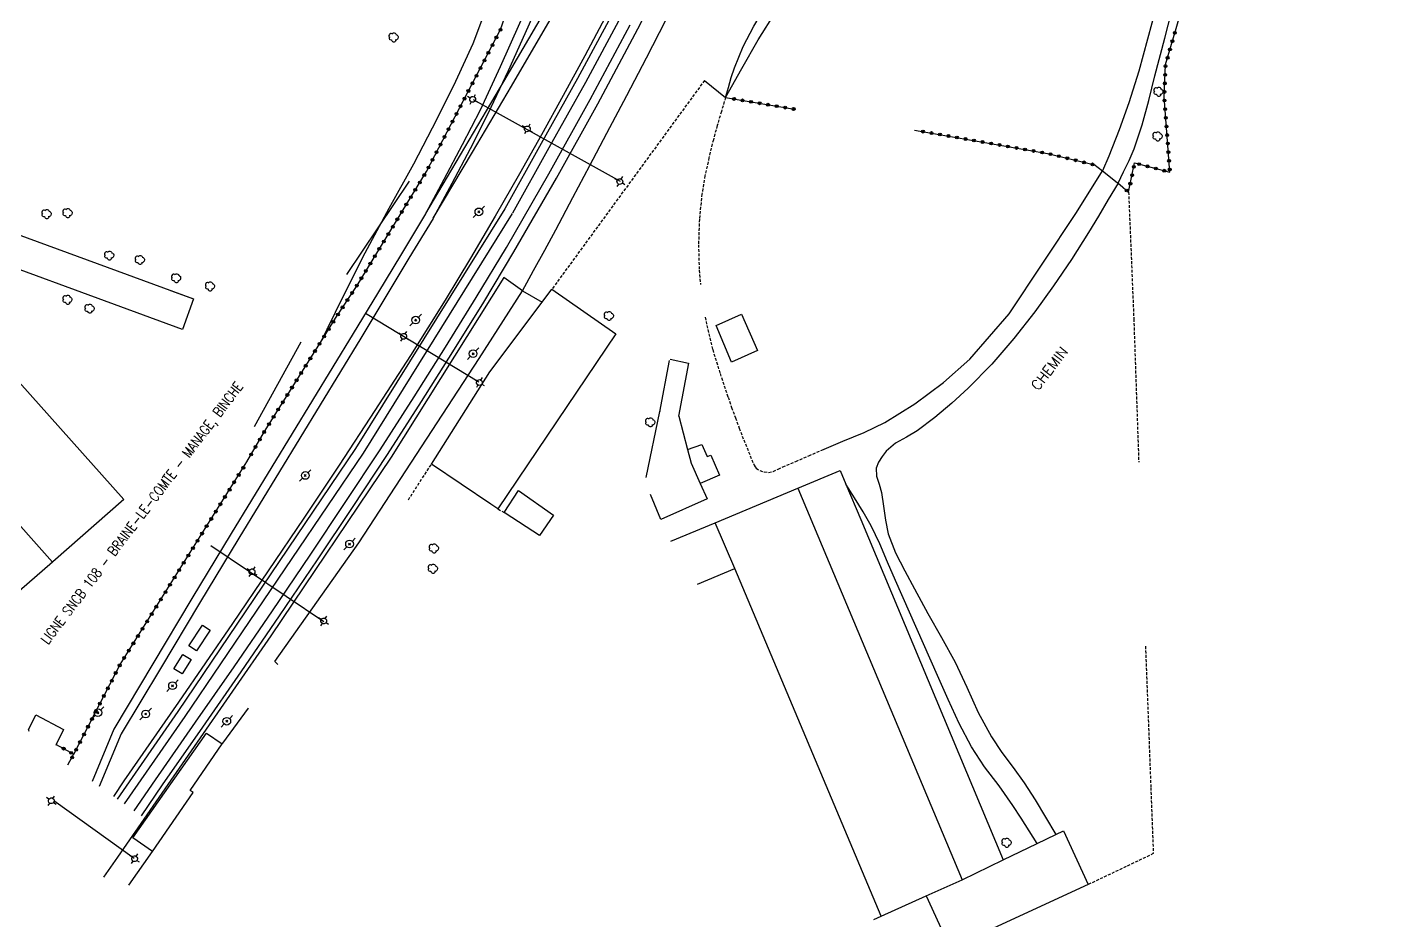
# Model space of a CAD drawing. Header units: millimetres. Extents: x 138000 to 139000, y 124000 to 125000.
# Drawn here: x 138764.5 to 139000, y 124359.6 to 124514.9 of the extents above; entities that cross this region are included whole.
import ezdxf

# ---------------------------------------------------------------- set-up
doc = ezdxf.new("R2010")
doc.units = ezdxf.units.MM
doc.linetypes.add('DASHED', pattern=[0.75, 0.5, -0.25])
doc.layers.get('0').update_dxf_attribs({"linetype": 'CONTINUOUS'})
for name, color, linetype in [('W0014', 7, 'CONTINUOUS'), ('W0071', 7, 'CONTINUOUS'), ('W0101', 7, 'CONTINUOUS'), ('W0104', 1, 'CONTINUOUS'), ('W0112', 1, 'DASHED'), ('W0211', 2, 'CONTINUOUS'), ('W0214', 2, 'CONTINUOUS'), ('W0300', 7, 'CONTINUOUS'), ('W0323', 7, 'CONTINUOUS'), ('W0330', 7, 'CONTINUOUS'), ('W0473', 7, 'CONTINUOUS'), ('W0610', 7, 'CONTINUOUS'), ('W0611', 7, 'CONTINUOUS'), ('W0700', 7, 'CONTINUOUS'), ('W0710', 7, 'CONTINUOUS'), ('W0989', 7, 'CONTINUOUS')]:
    doc.layers.add(name, color=color, linetype=linetype)
doc.styles.get("Standard").update_dxf_attribs({"font": 'romans.shx', "width": 0.85})

# ---------------------------------------------------------------- blocks, each defined once
blk = doc.blocks.new('T300')
for p, q in [((-0.8, 0.51), (-0.86, 0.34)), ((-0.86, 0.34), (-0.86, 0.17)), ((-0.86, 0.17), (-0.74, 0.06)), ((-0.69, 0.63), (-0.8, 0.51)), ((-0.8, -0.06), (-0.74, 0.06)), ((-0.74, 0.06), (-0.69, 0.11)), ((-0.57, 0.69), (-0.69, 0.63)), ((-0.46, 0.69), (-0.57, 0.69)), ((-0.29, 0.63), (-0.46, 0.69)), ((-0.29, 0.63), (-0.17, 0.74)), ((-0.23, 0.57), (-0.29, 0.63)), ((-0.17, 0.74), (-0.06, 0.8)), ((-0.06, 0.8), (0.06, 0.8)), ((0.06, 0.8), (0.23, 0.74)), ((0.23, 0.74), (0.34, 0.63)), ((0.34, 0.63), (0.4, 0.51)), ((0.46, 0.46), (0.34, 0.46)), ((0.4, 0.51), (0.4, 0.46)), ((0.57, 0.4), (0.46, 0.46)), ((0.57, 0.4), (0.69, 0.29)), ((0.69, 0.29), (0.74, 0.17)), ((0.74, 0.06), (0.69, -0.17)), ((0.74, 0.17), (0.74, 0.06)), ((-0.8, -0.17), (-0.8, -0.06)), ((-0.8, -0.23), (-0.8, -0.17)), ((-0.74, -0.34), (-0.8, -0.23)), ((-0.69, -0.4), (-0.74, -0.34)), ((-0.51, -0.46), (-0.69, -0.4)), ((-0.4, -0.46), (-0.51, -0.46)), ((-0.4, -0.46), (-0.34, -0.46)), ((-0.34, -0.46), (-0.34, -0.4)), ((-0.34, -0.51), (-0.34, -0.46)), ((-0.29, -0.63), (-0.34, -0.51)), ((-0.17, -0.74), (-0.29, -0.63)), ((-0.06, -0.8), (-0.17, -0.74)), ((0.06, -0.8), (-0.06, -0.8)), ((0.17, -0.74), (0.06, -0.8)), ((0.23, -0.69), (0.17, -0.74)), ((0.29, -0.46), (0.23, -0.46)), ((0.29, -0.63), (0.23, -0.69)), ((0.46, -0.4), (0.29, -0.46)), ((0.34, -0.51), (0.29, -0.63)), ((0.34, -0.51), (0.34, -0.46)), ((0.57, -0.34), (0.46, -0.4)), ((0.63, -0.29), (0.57, -0.34)), ((0.69, -0.17), (0.63, -0.29))]:
    blk.add_line(p, q)
blk = doc.blocks.new('T473')
for p, q in [((-0.166667, 0.166667), (0.166667, -0.166667)), ((-0.166667, -0.166667), (0.166667, 0.166667)), ((0.500001, 0.500001), (1.000002, 1.000002)), ((-1.000002, -1.000002), (-0.500001, -0.500001))]:
    blk.add_line(p, q)
blk.add_ellipse((0, 0), major_axis=(0.471405, 0.471405), ratio=1, start_param=5.4977871438, end_param=11.780972451)
blk = doc.blocks.new('T610')
for p, q in [((-0.500001, 0), (-1.000002, 0)), ((0, 0.500001), (0, 1.000002)), ((0.500001, 0), (1.000002, 0)), ((0, -0.500001), (0, -1.000002))]:
    blk.add_line(p, q)
blk.add_ellipse((0, 0), major_axis=(-0.353554, 0.353554), ratio=1, start_param=3.926990817, end_param=10.2101761242)
blk = doc.blocks.new('t323o')
at = {"color": 0, "linetype": 'Continuous'}
for radius in [0.25, 0.15]:
    blk.add_circle((0, 0), radius, dxfattribs=at)

msp = doc.modelspace()

# ---------------------------------------------------------------- linework, layer by layer
at = {"layer": 'W0014'}
msp.add_lwpolyline([(138808.06, 124404.14), (138807.55, 124404.63), (138822.1, 124425.26), (138843.03, 124457.28), (138850.57, 124469.07)], dxfattribs=at)
at = {"layer": 'W0071'}
for points in [[(139000, 124600.39), (138999.44, 124599.86), (138995.87, 124596.09), (138992.67, 124592.1), (138989.66, 124587.92), (138986.68, 124583.73), (138984.25, 124580.49), (138981.83, 124577.24), (138979.59, 124573.89), (138976.78, 124568.71), (138974.35, 124563.31), (138972.15, 124557.82), (138969.55, 124550.17), (138967.37, 124542.35), (138965.23, 124534.52), (138963.69, 124529.14), (138962.17, 124523.74), (138960.64, 124518.35), (138959.12, 124512.78), (138957.58, 124507.21), (138955.86, 124501.7), (138954.21, 124497.04), (138952.42, 124492.43), (138951.29, 124489.89)], [(138953.99, 124487.77), (138954.95, 124489.74), (138955.91, 124491.71), (138956.79, 124493.71), (138958.21, 124497.87), (138959.32, 124502.14), (138960.41, 124506.42), (138962.15, 124512.95), (138963.83, 124519.5), (138965.59, 124526.03), (138967.66, 124533.12), (138969.82, 124540.19), (138972.05, 124547.23), (138973.84, 124553.05), (138975.68, 124558.85), (138977.92, 124564.48), (138979.96, 124568.6), (138982.24, 124572.61), (138983.91, 124575.2), (138984.73, 124576.47), (138988.44, 124581.18), (138992.52, 124585.62), (138996.63, 124590.04), (139000, 124593.85)], [(138902.54, 124441.37), (138906.22, 124442.91), (138909.9, 124444.45), (138913.47, 124446.19), (138918.7, 124449.42), (138923.65, 124453.13), (138928.28, 124457.17), (138935.09, 124465.04), (138940.94, 124473.85), (138946.8, 124482.67), (138951.27, 124489.91)], [(138953.99, 124487.77), (138952.3, 124484.91), (138950.61, 124482.04), (138948.88, 124479.2), (138945.9, 124474.51), (138942.8, 124469.89), (138939.53, 124465.41), (138935.9, 124460.79), (138932.07, 124456.32), (138927.98, 124452.12), (138925.13, 124449.52), (138922.17, 124447.04), (138919.1, 124444.71), (138917.23, 124443.61), (138915.32, 124442.56), (138913.72, 124441.21), (138913, 124440.29), (138912.36, 124439.28), (138911.97, 124438.23), (138912.03, 124436.87), (138912.48, 124435.45), (138912.91, 124434.02), (138913.28, 124431.61), (138913.6, 124429.2), (138914.09, 124426.83), (138915.35, 124423.55), (138916.98, 124420.4), (138918.66, 124417.27), (138920.96, 124413), (138923.36, 124408.79), (138925.68, 124404.53), (138927.74, 124400.17), (138929.72, 124395.77), (138931.99, 124391.54), (138933.83, 124388.84), (138935.8, 124386.22), (138937.7, 124383.55), (138939.58, 124380.59), (138941.38, 124377.58), (138943.18, 124374.57)], [(138939.94, 124373), (138938.55, 124375.21), (138937.17, 124377.43), (138935.75, 124379.62), (138933.32, 124383.02), (138930.82, 124386.37), (138928.52, 124389.84), (138926.39, 124393.86), (138924.51, 124398.03), (138922.65, 124402.21), (138920.18, 124407.69), (138917.76, 124413.2), (138915.34, 124418.71), (138913.97, 124421.9), (138912.61, 124425.09), (138911.11, 124428.21), (138909.71, 124430.66), (138908.23, 124433.07), (138906.74, 124435.47)]]:
    msp.add_lwpolyline(points, dxfattribs=at)
at = {"layer": 'W0101'}
msp.add_lwpolyline([(138834.72, 124438.93), (138844.89, 124454.97), (138853.96, 124467.07), (138855.67, 124469.35), (138866.75, 124461.56), (138846.29, 124431.15), (138845.05, 124431.98)], close=True, dxfattribs=at)
msp.add_lwpolyline([(138782.17, 124365.8), (138786.3, 124371.63), (138793.36, 124381.91), (138793.32, 124381.91), (138792.84, 124382.24), (138798.39, 124390.32), (138798.45, 124390.41), (138798.44, 124390.39), (138798.49, 124390.47), (138802.95, 124396.56), (138802.95, 124396.56)], dxfattribs=at)
at = {"layer": 'W0104'}
for points in [[(138659.95, 124477.35), (138669.38, 124486.38), (138676.82, 124478.27), (138692.22, 124492.04), (138701.1, 124482.38), (138707.04, 124487.57), (138708.95, 124489.24), (138730.65, 124464.96), (138742.97, 124475.72), (138781.33, 124432.8), (138768.98, 124421.95), (138768.93, 124421.91), (138736.37, 124393.66), (138736.37, 124393.66), (138736.37, 124393.66)], [(138789.42, 124469.1), (138793.43, 124467.63), (138791.49, 124462.34)], [(138768.93, 124421.91), (138730.65, 124464.96)], [(138791.49, 124462.34), (138786.45, 124464.19)], [(138872.02, 124436.6), (138874.42, 124448.06), (138874.39, 124448.05), (138876.06, 124456.96)], [(138876.2, 124457.17), (138879.4, 124456.5), (138877.67, 124447.3), (138877.73, 124447.29), (138879.21, 124441.5), (138879.82, 124439.11), (138881.42, 124435.56), (138882.6, 124432.91)], [(138879.21, 124441.5), (138881.72, 124442.34), (138882.61, 124440.28), (138883.26, 124440.5), (138884.77, 124437.01), (138881.42, 124435.56)], [(138898.38, 124434.76), (138905.75, 124437.84), (138906.74, 124435.47), (138909.31, 124429.34), (138934.07, 124370.16)], [(138853.52, 124426.53), (138851.18, 124428.05), (138847.37, 124430.53), (138849.87, 124434.37), (138855.96, 124430.08), (138853.52, 124426.53)], [(138882.6, 124432.91), (138874.56, 124429.3), (138872.79, 124433.68)], [(138880.97, 124418.1), (138887.42, 124420.81), (138883.99, 124428.72), (138898.38, 124434.76), (138926.91, 124366.7), (138934.07, 124370.16), (138939.94, 124373), (138943.18, 124374.57), (138944.52, 124375.21), (138948.82, 124365.88)], [(138876.34, 124425.54), (138883.99, 124428.72)], [(138912.83, 124360.39), (138887.42, 124420.81)], [(138764.79, 124392.55), (138764.86, 124392.69), (138764.73, 124392.76), (138766.01, 124395.37), (138770.8, 124392.83), (138769.53, 124390.23), (138769.48, 124390.06)], [(138786.3, 124371.63), (138782.89, 124374.02), (138795.68, 124392.22), (138798.39, 124390.32)], [(138911.56, 124359.82), (138912.83, 124360.39), (138920.68, 124363.91), (138926.91, 124366.7)], [(138948.82, 124365.88), (138924.86, 124354.81), (138918.02, 124351.66)], [(138920.68, 124363.91), (138924.86, 124354.81)]]:
    msp.add_lwpolyline(points, dxfattribs=at)
for points in [[(138791.49, 124462.34), (138745.76, 124479.12), (138747.7, 124484.41), (138793.43, 124467.63)], [(138886.83, 124456.66), (138884.17, 124463.02), (138888.57, 124464.98), (138891.37, 124458.69)], [(138792.57, 124407.37), (138794.98, 124410.96), (138796.3, 124410.07), (138793.9, 124406.48)], [(138792.99, 124404.99), (138791.43, 124402.48), (138790.01, 124403.36), (138791.57, 124405.88)]]:
    msp.add_lwpolyline(points, close=True, dxfattribs=at)
at = {"layer": 'W0112'}
for points in [[(138882.16, 124505.6), (138855.67, 124469.35)], [(138885.81, 124502.64), (138885.09, 124500.2), (138884.37, 124497.76), (138883.7, 124495.31), (138882.94, 124492.18), (138882.25, 124489.04), (138881.72, 124485.87), (138881.27, 124481.48), (138881.12, 124477.05), (138881.25, 124472.63), (138881.47, 124470.12)], [(138955.83, 124486.2), (138956.73, 124464.18), (138957.59, 124439.27)], [(138882.3, 124464.47), (138882.56, 124463.04), (138883.59, 124458.84), (138884.87, 124454.68), (138886.26, 124450.56), (138886.88, 124448.77), (138887.52, 124446.99), (138888.18, 124445.21), (138888.99, 124443.14), (138889.83, 124441.08), (138890.66, 124439.02), (138890.82, 124438.76), (138890.97, 124438.49), (138891.15, 124438.25), (138891.77, 124437.83), (138892.53, 124437.59), (138893.29, 124437.5), (138894.12, 124437.68), (138894.95, 124438.07), (138895.79, 124438.47), (138898.05, 124439.41), (138900.3, 124440.39), (138902.54, 124441.37)], [(138830.73, 124432.75), (138834.72, 124438.93)], [(138846.29, 124431.15), (138847.37, 124430.53)], [(138958.76, 124407.28), (138959.69, 124382.72), (138960.12, 124371.26)], [(138960.12, 124371.26), (138948.82, 124365.88)]]:
    msp.add_lwpolyline(points, dxfattribs=at)
at = {"layer": 'W0211'}
for points in [[(138885.81, 124502.64), (138888.65, 124507.65), (138891.48, 124512.66), (138894.54, 124517.51), (138896.73, 124520.6), (138899.03, 124523.61), (138901.4, 124526.55), (138904.55, 124530.13), (138907.83, 124533.6), (138911.17, 124537.01), (138913.7, 124539.52), (138916.26, 124541.99), (138918.82, 124544.47)], [(138848.83, 124541.08), (138847.57, 124533.57), (138846.31, 124526.06), (138844.49, 124518.73), (138841.95, 124511.98), (138838.89, 124505.4), (138835.69, 124498.88), (138831.63, 124491.08), (138827.36, 124483.37), (138823.19, 124475.62), (138820.58, 124470.46), (138818.01, 124465.27), (138815.44, 124460.09)]]:
    msp.add_lwpolyline(points, dxfattribs=at)
at = {"layer": 'W0214'}
msp.add_lwpolyline([(138885.81, 124502.64), (138886.31, 124504.37), (138886.8, 124506.1), (138887.36, 124507.8), (138888.89, 124511.49), (138890.72, 124515.05), (138892.74, 124518.48), (138895.56, 124522.64), (138898.68, 124526.6), (138902.01, 124530.36), (138907.32, 124535.34), (138913.07, 124539.9), (138918.82, 124544.47)], dxfattribs=at)
at = {"layer": 'W0300'}
for points in [[(138820.03, 124471.89), (138830.95, 124488.1)], [(138804, 124445.47), (138812.12, 124460.16)]]:
    msp.add_lwpolyline(points, dxfattribs=at)
at = {"layer": 'W0323'}
for points in [[(138955.83, 124486.2), (138956.87, 124491.27), (138963.01, 124489.66), (138962.02, 124502.76), (138962.25, 124508.35), (138964.09, 124514.64), (138967.51, 124526.5), (138971.3, 124538.41), (138978.86, 124562.04)], [(138805.73, 124444.6), (138815.44, 124460.09), (138818.08, 124464.3), (138821.81, 124469.99), (138833.86, 124489.77), (138846.75, 124514.47), (138855.02, 124537.94)], [(138885.81, 124502.64), (138897.81, 124500.61)], [(138918.63, 124496.98), (138941.72, 124492.93), (138949.75, 124490.97)], [(138954.37, 124487.47), (138955.83, 124486.2)], [(138802.68, 124439.32), (138805.73, 124444.6)], [(138771.6, 124386.67), (138772.58, 124388.47), (138772.61, 124388.53), (138780.66, 124404.13), (138802.68, 124439.32)], [(138769.53, 124390.23), (138772.61, 124388.53)]]:
    msp.add_lwpolyline(points, dxfattribs=at)
at = {"layer": 'W0330'}
for points in [[(138850.57, 124469.07), (138852.49, 124472.6), (138854.42, 124476.13), (138856.33, 124479.67), (138859.32, 124485.25), (138862.27, 124490.85), (138865.22, 124496.45), (138868.65, 124502.99), (138872.08, 124509.53), (138875.46, 124516.1), (138879.49, 124524.03), (138883.46, 124532), (138887.36, 124540), (138891.03, 124547.69), (138894.63, 124555.41), (138898.16, 124563.16), (138903.83, 124576.09), (138909.33, 124589.1), (138914.82, 124602.11)], [(138882.16, 124505.6), (138885.81, 124502.64)], [(138949.79, 124491.08), (138951.27, 124489.91), (138953.86, 124487.88), (138953.99, 124487.77), (138954.37, 124487.47)], [(138850.57, 124469.07), (138853.96, 124467.07)]]:
    msp.add_lwpolyline(points, dxfattribs=at)
at = {"layer": 'W0611'}
for points in [[(138867.55, 124488.04), (138842.04, 124502.26)], [(138823.28, 124465.18), (138842.97, 124453.25)], [(138816.05, 124411.54), (138796.39, 124424.77)], [(138769.14, 124380.52), (138783.09, 124370.46)]]:
    msp.add_lwpolyline(points, dxfattribs=at)
at = {"layer": 'W0700'}
for points in [[(138909.28, 124676), (138907.76, 124670.86), (138903.75, 124657.36), (138899.61, 124643.9), (138896.14, 124632.92), (138892.58, 124621.98), (138888.82, 124611.1), (138884.57, 124599.98), (138880.09, 124588.93), (138875.65, 124577.87), (138871.8, 124567.82), (138867.96, 124557.76), (138864, 124547.75), (138860.54, 124539.49), (138856.98, 124531.27), (138856.5, 124530.19), (138853.37, 124523.07), (138850.05, 124515.49), (138846.69, 124507.94), (138843.17, 124500.46), (138840.09, 124494.41), (138836.9, 124488.41), (138833.71, 124482.42)], [(138833.75, 124482.48), (138840.54, 124493.94), (138847.33, 124505.4), (138854.01, 124516.91), (138858.27, 124524.41), (138862.49, 124531.95), (138866.6, 124539.52), (138871.55, 124549.03), (138876.34, 124558.62), (138880.95, 124568.3), (138884.27, 124575.55), (138887.48, 124582.86), (138890.58, 124590.21), (138893.84, 124598.31), (138896.97, 124606.47), (138900.01, 124614.66), (138903.61, 124624.6), (138907.08, 124634.59), (138910.45, 124644.6), (138915.04, 124659.16), (138919.39, 124673.82), (138920.03, 124676)], [(138910.87, 124676), (138909.23, 124670.43), (138905.22, 124656.92), (138901.08, 124643.44), (138897.6, 124632.46), (138894.03, 124621.49), (138890.25, 124610.58), (138885.99, 124599.42), (138881.51, 124588.36), (138877.08, 124577.32), (138873.23, 124567.28), (138869.39, 124557.21), (138865.42, 124547.18), (138861.94, 124538.89), (138858.38, 124530.66), (138854.77, 124522.46), (138851.45, 124514.88), (138848.08, 124507.3), (138844.55, 124499.78), (138841.45, 124493.7), (138838.25, 124487.69), (138835.06, 124481.7)], [(138835.06, 124481.7), (138841.86, 124493.16), (138848.65, 124504.62), (138855.33, 124516.15), (138859.61, 124523.66), (138863.83, 124531.21), (138867.95, 124538.8), (138872.91, 124548.34), (138877.72, 124557.95), (138882.34, 124567.65), (138885.66, 124574.93), (138888.89, 124582.25), (138892, 124589.62), (138895.26, 124597.75), (138898.4, 124605.93), (138901.45, 124614.14), (138905.05, 124624.09), (138908.53, 124634.09), (138911.9, 124644.13), (138916.5, 124658.72), (138920.86, 124673.38), (138921.63, 124676)], [(138930.75, 124676), (138930.19, 124674.14), (138925.82, 124660.36), (138921.3, 124646.64), (138916.58, 124632.98), (138911.8, 124619.75), (138906.83, 124606.59), (138901.64, 124593.52), (138896.32, 124580.81), (138890.78, 124568.18), (138885.06, 124555.63), (138878.99, 124542.79), (138872.74, 124530.04), (138866.28, 124517.39), (138860.13, 124505.97), (138853.81, 124494.64), (138847.48, 124483.31)], [(138932.34, 124676), (138931.65, 124673.69), (138927.28, 124659.89), (138922.75, 124646.15), (138918.02, 124632.47), (138913.23, 124619.22), (138908.26, 124606.04), (138903.06, 124592.95), (138897.72, 124580.2), (138892.17, 124567.55), (138886.45, 124554.99), (138880.37, 124542.12), (138874.11, 124529.35), (138867.63, 124516.68), (138861.47, 124505.24), (138855.14, 124493.9), (138848.82, 124482.57)], [(138784.35, 124377.84), (138788.03, 124383.21), (138795, 124393.21), (138801.7, 124402.87), (138808.36, 124412.56), (138814.96, 124422.29), (138821.05, 124431.42), (138827.08, 124440.6), (138833.02, 124449.82), (138838.46, 124458.44), (138843.82, 124467.1), (138849.07, 124475.82), (138856.46, 124488.61), (138863.62, 124501.54), (138870.58, 124514.57), (138876.25, 124525.56)], [(138783.12, 124378.69), (138786.78, 124384.09), (138793.74, 124394.08), (138800.44, 124403.74), (138807.1, 124413.42), (138813.69, 124423.14), (138819.77, 124432.27), (138825.8, 124441.43), (138831.73, 124450.65), (138837.16, 124459.25), (138842.51, 124467.89), (138847.75, 124476.6), (138855.13, 124489.37), (138862.28, 124502.27), (138869.23, 124515.29)], [(138833.71, 124482.42), (138829.52, 124475.49), (138825.34, 124468.56), (138821.15, 124461.63), (138814.09, 124450.05), (138807.01, 124438.48), (138799.96, 124426.89), (138793.14, 124415.57), (138786.34, 124404.23), (138779.55, 124392.89)], [(138847.48, 124483.31), (138821.57, 124441.65), (138790.66, 124395.97), (138780.16, 124380.75)], [(138848.78, 124482.5), (138822.86, 124440.82), (138791.92, 124395.1), (138781.38, 124379.9)], [(138835.02, 124481.63), (138830.83, 124474.7), (138826.65, 124467.76), (138822.45, 124460.84), (138815.39, 124449.25), (138808.32, 124437.68), (138801.27, 124426.1), (138794.45, 124414.78), (138787.65, 124403.44), (138780.86, 124392.1)], [(138779.55, 124392.89), (138775.8, 124383.79)], [(138780.85, 124392.08), (138777.03, 124382.93)]]:
    msp.add_lwpolyline(points, dxfattribs=at)
at = {"layer": 'W0710'}
for points in [[(138868.93, 124524.15), (138861.36, 124509.86), (138857.61, 124503.01), (138853.85, 124496.17), (138850.04, 124489.36), (138845.8, 124482.01), (138841.49, 124474.71), (138837.1, 124467.45), (138831.08, 124457.81), (138824.92, 124448.26), (138818.69, 124438.75), (138812.58, 124429.55), (138806.39, 124420.39), (138800.17, 124411.25), (138790.78, 124397.57), (138781.31, 124383.93), (138779.52, 124381.19)], [(138850.57, 124469.07), (138847.3, 124471.36), (138827.73, 124440.16), (138806.86, 124409.09), (138780.2, 124370.67), (138777.78, 124367.18)]]:
    msp.add_lwpolyline(points, dxfattribs=at)

# ---------------------------------------------------------------- block references
at = {"layer": 'W0300'}
for p in [(138828.22, 124513.08), (138961.06, 124503.64), (138960.9, 124495.87), (138767.94, 124482.38), (138771.58, 124482.54), (138778.81, 124475.16), (138784.14, 124474.4), (138790.43, 124471.23), (138796.32, 124469.81), (138796.32, 124469.81), (138771.55, 124467.47), (138775.4, 124465.94), (138865.59, 124464.67), (138872.77, 124446.19), (138835.2, 124424.27), (138835.02, 124420.75), (138934.67, 124373.14)]:
    msp.add_blockref('T300', p, dxfattribs=at)
at = {"layer": 'W0323'}
for p, rotation in [((138846.02, 124513.08), 62.44687124551081), ((138846.72, 124514.4), 62.44687124551081), ((138963.44, 124512.43), 73.71847079488307), ((138963.86, 124513.87), 73.71847079488307), ((138844.63, 124510.42), 62.44687124551081), ((138845.33, 124511.75), 62.44687124551081), ((138963.02, 124510.99), 73.71847079488307), ((138843.25, 124507.76), 62.44687124551081), ((138843.94, 124509.09), 62.44687124551081), ((138962.24, 124508.1), 87.7048865054139), ((138962.6, 124509.55), 73.71847079488307), ((138842.55, 124506.43), 62.44687124551081), ((138962.18, 124506.6), 87.7048865054139), ((138841.16, 124503.77), 62.44687124551081), ((138841.86, 124505.1), 62.44687124551081), ((138962.06, 124503.6), 87.7048865054139), ((138962.12, 124505.1), 87.7048865054139), ((138839.78, 124501.11), 62.44687124551081), ((138840.47, 124502.44), 62.44687124551081), ((138887.29, 124502.39), 350.4158208930832), ((138888.77, 124502.14), 350.4158208930832), ((138890.25, 124501.89), 350.4158208930832), ((138891.73, 124501.64), 350.4158208930832), ((138893.21, 124501.39), 350.4158208930832), ((138894.69, 124501.14), 350.4158208930832), ((138896.17, 124500.89), 350.4158208930832), ((138897.65, 124500.64), 350.4158208930832), ((138962.07, 124502.11), 94.30035336155488), ((138962.19, 124500.61), 94.30035336155488), ((138838.39, 124498.45), 62.44687124551081), ((138839.08, 124499.78), 62.44687124551081), ((138962.3, 124499.11), 94.30035336155488), ((138837, 124495.79), 62.44687124551081), ((138837.7, 124497.12), 62.44687124551081), ((138920.11, 124496.72), 350.0288213986853), ((138921.59, 124496.46), 350.0288213986853), ((138923.06, 124496.21), 350.0288213986853), ((138924.54, 124495.95), 350.0288213986853), ((138962.41, 124497.62), 94.30035336155488), ((138962.52, 124496.12), 94.30035336155488), ((138836.31, 124494.46), 62.44687124551081), ((138926.02, 124495.69), 350.0288213986853), ((138927.5, 124495.43), 350.0288213986853), ((138928.97, 124495.17), 350.0288213986853), ((138930.45, 124494.91), 350.0288213986853), ((138931.93, 124494.65), 350.0288213986853), ((138933.4, 124494.39), 350.0288213986853), ((138934.88, 124494.13), 350.0288213986853), ((138936.36, 124493.87), 350.0288213986853), ((138937.84, 124493.61), 350.0288213986853), ((138962.64, 124494.63), 94.30035336155488), ((138834.92, 124491.8), 62.44687124551081), ((138835.61, 124493.13), 62.44687124551081), ((138939.31, 124493.35), 350.0288213986853), ((138940.79, 124493.09), 350.0288213986853), ((138942.26, 124492.79), 346.293038995913), ((138943.72, 124492.44), 346.293038995913), ((138945.18, 124492.08), 346.293038995913), ((138946.63, 124491.73), 346.293038995913), ((138948.09, 124491.37), 346.293038995913), ((138949.55, 124491.02), 346.293038995913), ((138957.67, 124491.06), 345.3350485437736), ((138962.75, 124493.13), 94.30035336155488), ((138962.86, 124491.64), 94.30035336155488), ((138833.49, 124489.16), 58.64090165222463), ((138834.23, 124490.47), 62.44687124551081), ((138956.44, 124489.13), 78.4122719841301), ((138956.74, 124490.6), 78.4122719841301), ((138959.12, 124490.68), 345.3350485437736), ((138960.57, 124490.3), 345.3350485437736), ((138962.02, 124489.92), 345.3350485437736), ((138962.97, 124490.14), 94.30035336155488), ((138831.93, 124486.6), 58.64090165222463), ((138832.71, 124487.88), 58.64090165222463), ((138955.5, 124486.49), 318.9279496643883), ((138956.13, 124487.67), 78.4122719841301), ((138830.37, 124484.04), 58.64090165222463), ((138831.15, 124485.32), 58.64090165222463), ((138829.59, 124482.76), 58.64090165222463), ((138828.03, 124480.19), 58.64090165222463), ((138828.81, 124481.48), 58.64090165222463), ((138826.47, 124477.63), 58.64090165222463), ((138827.25, 124478.91), 58.64090165222463), ((138824.9, 124475.07), 58.64090165222463), ((138825.68, 124476.35), 58.64090165222463), ((138823.34, 124472.51), 58.64090165222463), ((138824.12, 124473.79), 58.64090165222463), ((138821.78, 124469.95), 56.77484887769409), ((138822.56, 124471.23), 58.64090165222463), ((138820.14, 124467.44), 56.77484887769409), ((138820.96, 124468.69), 56.77484887769409), ((138819.31, 124466.18), 56.77484887769409), ((138817.68, 124463.67), 57.90922639393668), ((138818.49, 124464.93), 56.77484887769409), ((138816.09, 124461.12), 57.90922639393668), ((138816.89, 124462.4), 57.90922639393668), ((138814.5, 124458.58), 57.90587791679226), ((138815.29, 124459.85), 57.90587791679226), ((138812.9, 124456.04), 57.90587791679226), ((138813.7, 124457.31), 57.90587791679226), ((138811.31, 124453.5), 57.90587791679226), ((138812.1, 124454.77), 57.90587791679226), ((138809.71, 124450.96), 57.90587791679226), ((138810.51, 124452.23), 57.90587791679226), ((138808.92, 124449.69), 57.90587791679226), ((138807.32, 124447.15), 57.90587791679226), ((138808.12, 124448.42), 57.90587791679226), ((138805.68, 124444.52), 60.04059427101745), ((138806.53, 124445.88), 57.90587791679226), ((138804.18, 124441.92), 60.04059427101745), ((138804.93, 124443.22), 60.04059427101745), ((138803.43, 124440.62), 60.04059427101745), ((138801.26, 124437.05), 57.96287357580474), ((138802.06, 124438.32), 57.96287357580474), ((138799.67, 124434.5), 57.96287357580474), ((138800.46, 124435.78), 57.96287357580474), ((138798.87, 124433.23), 57.96287357580474), ((138797.28, 124430.69), 57.96287357580474), ((138798.08, 124431.96), 57.96287357580474), ((138795.69, 124428.15), 57.96287357580474), ((138796.49, 124429.42), 57.96287357580474), ((138794.1, 124425.6), 57.96287357580474), ((138794.89, 124426.87), 57.96287357580474), ((138792.51, 124423.06), 57.96287357580474), ((138793.3, 124424.33), 57.96287357580474), ((138790.92, 124420.52), 57.96287357580474), ((138791.71, 124421.79), 57.96287357580474), ((138789.32, 124417.97), 57.96287357580474), ((138790.12, 124419.25), 57.96287357580474), ((138788.53, 124416.7), 57.96287357580474), ((138786.94, 124414.16), 57.96287357580474), ((138787.73, 124415.43), 57.96287357580474), ((138785.35, 124411.62), 57.96287357580474), ((138786.14, 124412.89), 57.96287357580474), ((138783.75, 124409.07), 57.96287357580474), ((138784.55, 124410.34), 57.96287357580474), ((138782.16, 124406.53), 57.96287357580474), ((138782.96, 124407.8), 57.96287357580474), ((138780.58, 124403.98), 62.70220537090498), ((138781.37, 124405.26), 57.96287357580474), ((138779.9, 124402.65), 62.70220537090498), ((138778.52, 124399.98), 62.70220537090498), ((138779.21, 124401.31), 62.70220537090498), ((138777.14, 124397.32), 62.70220537090498), ((138777.83, 124398.65), 62.70220537090498), ((138775.77, 124394.65), 62.70220537090498), ((138776.46, 124395.98), 62.70220537090498), ((138775.08, 124393.32), 62.70220537090498), ((138773.7, 124390.65), 62.70220537090498), ((138774.39, 124391.98), 62.70220537090498), ((138770.85, 124389.51), 331.0007785861515), ((138772.16, 124388.78), 331.0007785861515), ((138772.32, 124387.99), 61.52969504234926), ((138773.02, 124389.32), 62.70220537090498)]:
    msp.add_blockref('t323o', p, dxfattribs=dict(at, rotation=rotation))
at = {"layer": 'W0473'}
for p in [(138842.97, 124482.77), (138832, 124463.97), (138841.97, 124458.13), (138812.81, 124436.97), (138820.51, 124425.06), (138789.76, 124400.44), (138776.8, 124395.76), (138785.1, 124395.52), (138799.19, 124394.26)]:
    msp.add_blockref('T473', p, dxfattribs=at)
at = {"layer": 'W0610'}
for p, rotation in [((138841.89, 124502.31), 241.0000183174557), ((138851.38, 124497.19), 149.3000158795072), ((138867.46, 124488.04), 60.29998722046474), ((138829.92, 124461.15), 147.3000272075008), ((138843.06, 124453.12), 58.69997442625424), ((138803.58, 124420.23), 327.0999589001945), ((138816.02, 124411.7), 56.79997972369676), ((138768.7, 124380.44), 235.1999719384426), ((138783.16, 124370.38), 55.29996089893525)]:
    msp.add_blockref('T610', p, dxfattribs=dict(at, rotation=rotation))

# ---------------------------------------------------------------- texts
at = {"layer": 'W0989'}
msp.add_text('CHEMIN', height=1.75, rotation=52.3924, dxfattribs=at).set_placement((138940.12, 124451.57))
at = {"layer": 'W0989', "width": 0.8}
msp.add_text('LIGNE SNCB 108 - BRAINE-LE-COMTE - MANAGE, BINCHE', height=1.75, rotation=52.8615, dxfattribs=at).set_placement((138768.11, 124407.47))

doc.saveas('drawing.dxf')
